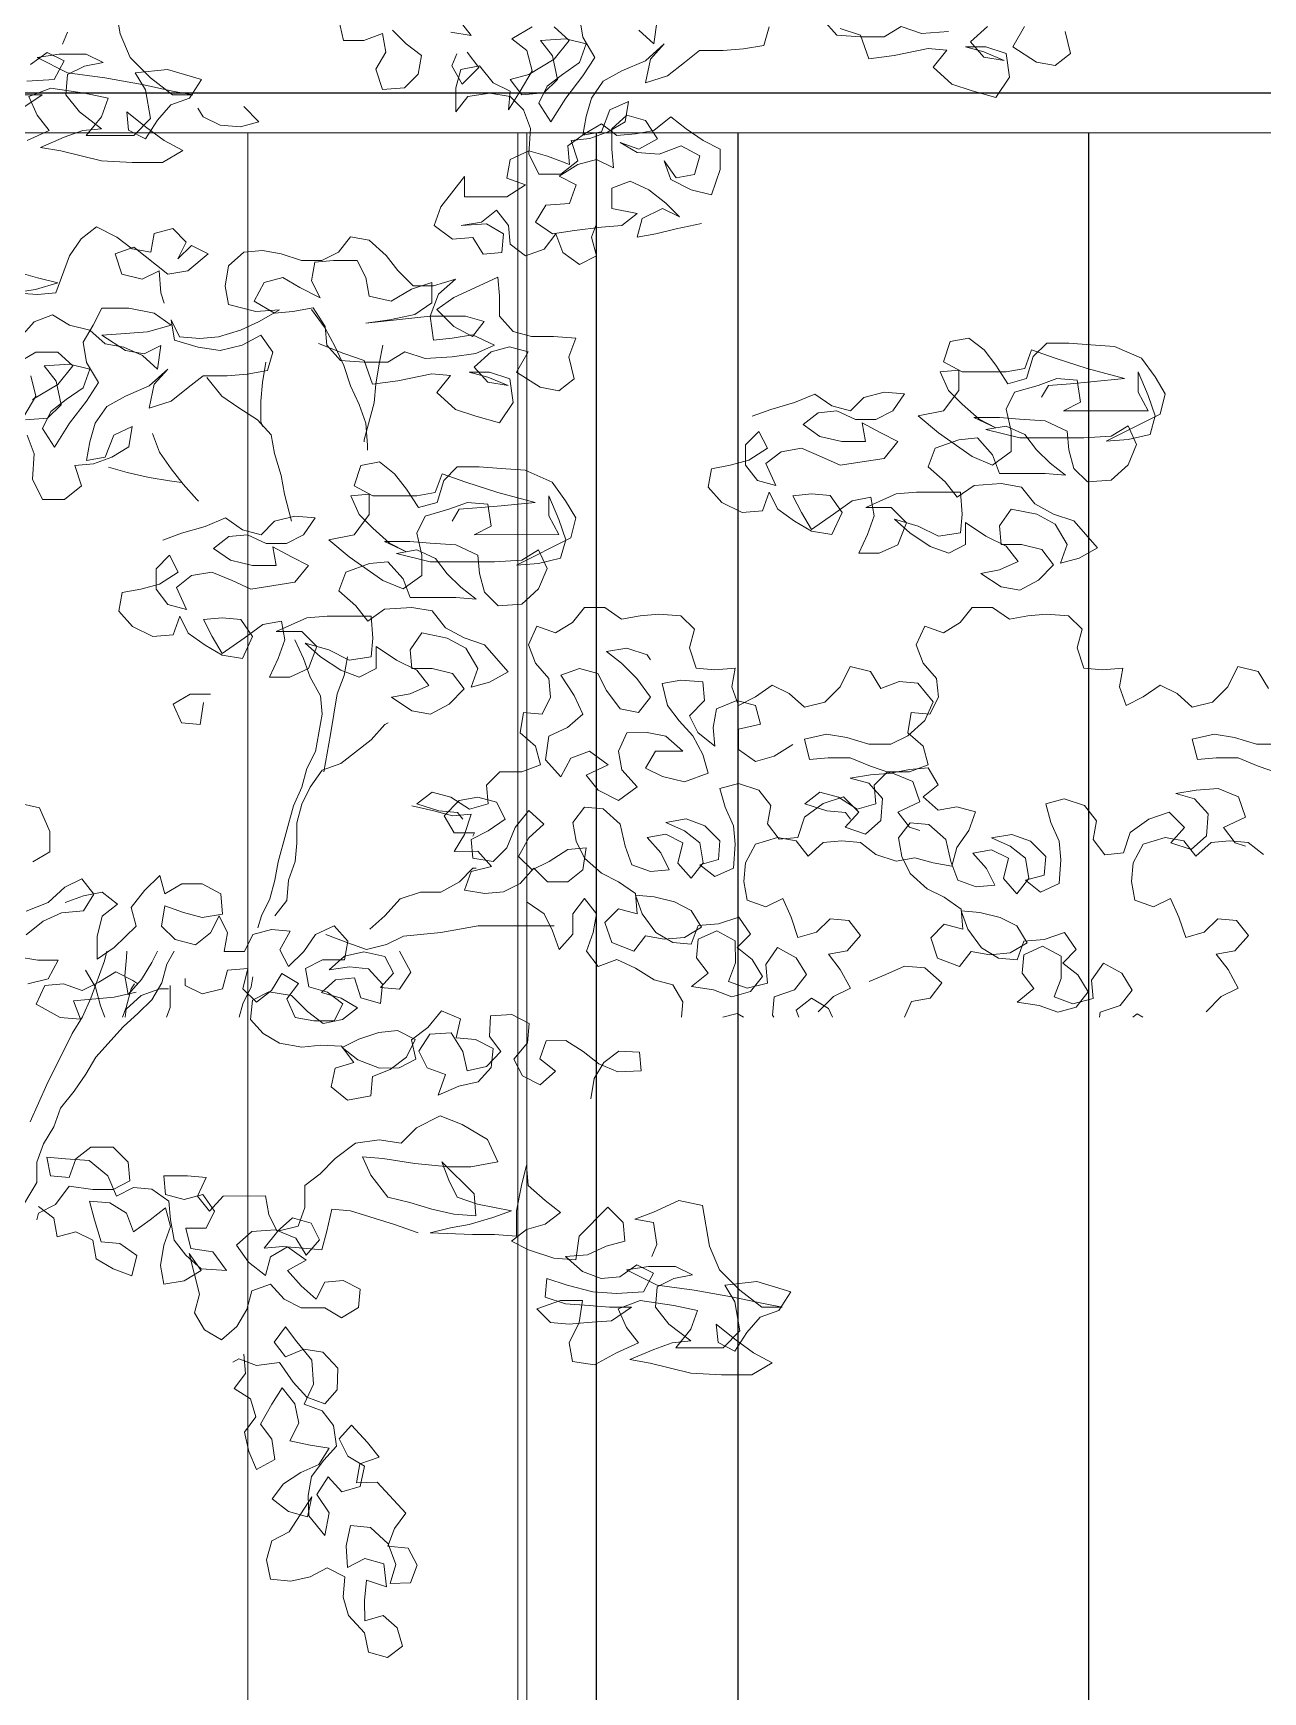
# Model space of a CAD drawing. Header units: metres. Extents: x -58 to 722, y -1100 to 345.
# Drawn here: x 26.076 to 26.699, y 110.861 to 111.702 of the extents above; entities that cross this region are included whole.
import ezdxf

# ---------------------------------------------------------------- set-up
doc = ezdxf.new("R2010")
doc.units = ezdxf.units.M
doc.header["$MEASUREMENT"] = 0
doc.layers.add('FSR_ARQ_002MURO', color=150, linetype='Continuous', lineweight=30)
doc.layers.add('FSR_ARQ_006ARBOLES', color=74, linetype='Continuous', lineweight=0)
doc.layers.add('FSR_ARQ_29PERFILES ACERO', color=143, linetype='Continuous')

# ---------------------------------------------------------------- blocks, each defined once
blk = doc.blocks.new('arboles fsr 01')
at = {"layer": 'FSR_ARQ_006ARBOLES'}
for points in [[(186.18421, -35.08293), (186.17849, -35.08865), (186.17205, -35.09365), (186.17347, -35.10152), (186.17918, -35.10724), (186.18848, -35.10797), (186.19135, -35.09939), (186.18707, -35.09223), (186.1885, -35.08437), (186.19637, -35.08723), (186.20495, -35.08724), (186.2071, -35.07795)], [(185.99512, -35.08216), (185.98653, -35.08501), (185.98295, -35.09502), (185.97222, -35.09358), (185.95792, -35.09071), (185.95005, -35.09142), (185.95577, -35.09857), (185.94789, -35.10572), (185.93931, -35.10857), (185.92929, -35.11142), (185.92358, -35.10283), (185.92502, -35.09282), (185.9336, -35.08997), (185.94219, -35.08998), (185.93432, -35.09212), (185.92573, -35.09568), (185.93432, -35.09426), (185.94004, -35.08783), (185.9329, -35.08139)], [(185.91716, -35.08137), (185.92216, -35.08996), (185.91214, -35.09639), (185.90427, -35.09781), (185.89784, -35.0928), (185.9, -35.0835)], [(186.00227, -35.07859), (185.99655, -35.08502), (185.98653, -35.08573), (185.97652, -35.08572), (185.96937, -35.08142), (185.96079, -35.08427), (185.94935, -35.08355)], [(186.02516, -35.08147), (186.0273, -35.08934), (186.03588, -35.09078), (186.04446, -35.0915), (186.05447, -35.09151), (186.0609, -35.09652), (186.06805, -35.10225), (186.07735, -35.10512), (186.07521, -35.09511), (186.06949, -35.08866), (186.07735, -35.09582), (186.08736, -35.10012), (186.09523, -35.10442), (186.10023, -35.11158), (186.10236, -35.11945), (186.10379, -35.12732), (186.09592, -35.12588), (186.09235, -35.11658), (186.08449, -35.11299), (186.08591, -35.12158), (186.09306, -35.12588), (186.10093, -35.12874), (186.10879, -35.12947), (186.10592, -35.13805), (186.11307, -35.14377), (186.12237, -35.14378), (186.12667, -35.1352), (186.12596, -35.12448), (186.12883, -35.11661), (186.13456, -35.11089), (186.14314, -35.10947), (186.15244, -35.11091), (186.15744, -35.11735), (186.15745, -35.10734), (186.15531, -35.09947), (186.14744, -35.09803), (186.14171, -35.10518), (186.13456, -35.10875), (186.13527, -35.11662), (186.13027, -35.10875), (186.12527, -35.10016), (186.12742, -35.09158), (186.13386, -35.08658), (186.12529, -35.08156)], [(186.11599, -35.08155), (186.10955, -35.08727), (186.11598, -35.09514), (186.1267, -35.10159), (186.13456, -35.10374), (186.12955, -35.11017), (186.12025, -35.10945), (186.11454, -35.10372), (186.11669, -35.09371), (186.1217, -35.08728), (186.11098, -35.08656), (186.10239, -35.08869), (186.10525, -35.09656), (186.11239, -35.10158), (186.11883, -35.10659), (186.1224, -35.11374), (186.11738, -35.12161), (186.11095, -35.11159), (186.10381, -35.10228), (186.09881, -35.09441), (186.10383, -35.08583), (186.10526, -35.07725)], [(186.07236, -35.07865), (186.07378, -35.08867), (186.08023, -35.08295)], [(186.15604, -35.07873), (186.15103, -35.08516), (186.15961, -35.08374)], [(186.33725, -35.09738), (186.33011, -35.09236), (186.32295, -35.09593), (186.32723, -35.1038), (186.33868, -35.10453)], [(186.34153, -35.11025), (186.33223, -35.11025), (186.34081, -35.11597)], [(186.33865, -35.12956), (186.32936, -35.12526), (186.33437, -35.11883), (186.33796, -35.11097), (186.32866, -35.10738), (186.31436, -35.10951), (186.30434, -35.11165), (186.30719, -35.11952), (186.31362, -35.12739), (186.2936, -35.12737), (186.28645, -35.12022), (186.28861, -35.10806), (186.29291, -35.10091), (186.27932, -35.09947), (186.26501, -35.10375), (186.27001, -35.11162), (186.27788, -35.11449), (186.28359, -35.12093), (186.28859, -35.1288), (186.29575, -35.12523), (186.29647, -35.11736), (186.28859, -35.12379), (186.28072, -35.12951), (186.27285, -35.13379), (186.28143, -35.13881), (186.2943, -35.13882), (186.30718, -35.13811), (186.32435, -35.13384), (186.33293, -35.13242), (186.32292, -35.12812), (186.31506, -35.12525), (186.30719, -35.12453), (186.31649, -35.11738), (186.32222, -35.11024), (186.32151, -35.10165), (186.31437, -35.09807), (186.3065, -35.09663), (186.31365, -35.09306), (186.3251, -35.09307), (186.33439, -35.09451), (186.32151, -35.10094), (186.30578, -35.10307), (186.29004, -35.10592), (186.27645, -35.10876), (186.26858, -35.11019), (186.27716, -35.11019), (186.28647, -35.10305), (186.29506, -35.09448), (186.29936, -35.08447), (186.30224, -35.06731)], [(186.32153, -35.08377), (186.32367, -35.08878)], [(186.15274, -35.0922), (186.14772, -35.09863), (186.15487, -35.10579), (186.15917, -35.09793), (186.15703, -35.09292)], [(186.0537, -35.16463), (186.06443, -35.16678), (186.07301, -35.16893), (186.08087, -35.17037), (186.07874, -35.1625), (186.07016, -35.1582), (186.063, -35.16177), (186.06873, -35.15606), (186.07589, -35.15034), (186.08376, -35.14677), (186.09162, -35.14964), (186.09161, -35.15822), (186.08088, -35.16036), (186.08732, -35.16537), (186.0959, -35.16609), (186.10734, -35.16754), (186.11664, -35.16897), (186.12379, -35.16397), (186.11951, -35.15682), (186.1095, -35.15609), (186.10664, -35.14822), (186.1138, -35.14465), (186.10593, -35.13964), (186.09807, -35.13749), (186.09091, -35.14106), (186.09164, -35.13319), (186.09164, -35.12461), (186.08521, -35.11888), (186.07734, -35.12102), (186.07233, -35.12888), (186.08019, -35.13318), (186.08806, -35.13033), (186.08091, -35.13461), (186.07161, -35.13532), (186.06232, -35.13173), (186.05444, -35.13602), (186.05658, -35.14389), (186.06445, -35.14533), (186.06946, -35.13818), (186.06659, -35.14604), (186.05801, -35.15033), (186.04942, -35.15246), (186.04586, -35.14173), (186.04586, -35.13315), (186.05302, -35.12958), (186.06018, -35.12458), (186.06662, -35.11958), (186.07376, -35.12531), (186.08163, -35.12675), (186.0895, -35.12747), (186.09594, -35.12247), (186.10309, -35.12677), (186.11023, -35.13178), (186.10951, -35.13964), (186.11881, -35.13608), (186.12668, -35.13394), (186.13454, -35.13752), (186.13597, -35.14539), (186.1281, -35.14824), (186.13596, -35.15326), (186.15384, -35.15327), (186.15385, -35.14469), (186.16385, -35.15757), (186.1667, -35.16544), (186.15883, -35.17116), (186.15025, -35.17044), (186.14595, -35.17758), (186.13808, -35.17686), (186.13738, -35.16899), (186.14453, -35.16471), (186.15526, -35.16543), (186.14668, -35.164), (186.14025, -35.15898), (186.13523, -35.16542), (186.13451, -35.17328), (186.12807, -35.17828), (186.12021, -35.17541), (186.11521, -35.16897), (186.11234, -35.17684), (186.10518, -35.18184), (186.09803, -35.17825), (186.10019, -35.17039), (186.09804, -35.16467)], [(186.24712, -35.11517), (186.24068, -35.1216), (186.24854, -35.12376), (186.25713, -35.12305), (186.26428, -35.11948), (186.26643, -35.11591)], [(186.21556, -35.21527), (186.20483, -35.21955), (186.19624, -35.22241), (186.19266, -35.23242), (186.18193, -35.23098), (186.16763, -35.2281), (186.15976, -35.22881), (186.16548, -35.23597), (186.1576, -35.24311), (186.14902, -35.24596), (186.139, -35.24882), (186.13329, -35.24023), (186.13473, -35.23022), (186.14331, -35.22736), (186.1519, -35.22737), (186.14403, -35.22951), (186.13544, -35.23308), (186.14403, -35.23166), (186.14975, -35.22522), (186.14261, -35.21878), (186.13474, -35.21663), (186.12687, -35.21877), (186.13187, -35.22735), (186.12185, -35.23378), (186.11398, -35.2352), (186.10755, -35.23019), (186.10971, -35.2209), (186.10685, -35.21303), (186.11615, -35.21232), (186.12545, -35.21233), (186.13332, -35.21019), (186.13905, -35.20376), (186.13905, -35.19518), (186.13978, -35.18731), (186.14764, -35.19089), (186.15836, -35.19591), (186.16551, -35.20092), (186.15835, -35.20807), (186.15048, -35.21235), (186.14548, -35.20591), (186.15335, -35.20377), (186.16837, -35.20379), (186.19554, -35.20667), (186.18553, -35.20523), (186.17481, -35.20308), (186.16766, -35.19806), (186.16767, -35.18948), (186.17625, -35.19235), (186.18482, -35.19736), (186.19412, -35.19523), (186.19556, -35.18736), (186.19914, -35.18021), (186.20916, -35.18022), (186.21702, -35.18094), (186.21845, -35.18881), (186.21486, -35.19596), (186.22345, -35.19168), (186.23061, -35.18739), (186.23847, -35.18955), (186.24275, -35.19742), (186.23417, -35.20242), (186.2263, -35.20169), (186.21772, -35.20026), (186.21271, -35.20812), (186.21198, -35.21598), (186.20626, -35.22242), (186.19624, -35.22312), (186.18623, -35.22311), (186.17908, -35.21881), (186.1705, -35.22167), (186.15906, -35.22094), (186.14904, -35.2195), (186.14118, -35.21592), (186.15048, -35.21164), (186.15906, -35.21307), (186.16693, -35.2138), (186.16837, -35.20379), (186.1648, -35.19449), (186.15765, -35.18804), (186.16695, -35.19091), (186.17553, -35.19092), (186.18197, -35.18449), (186.18699, -35.17806), (186.19414, -35.17163), (186.20201, -35.1702), (186.20701, -35.17664), (186.21416, -35.18023), (186.22275, -35.18023), (186.23133, -35.17738), (186.2392, -35.17596), (186.24706, -35.17668), (186.2535, -35.18241), (186.25492, -35.19099), (186.25348, -35.19886), (186.24204, -35.20171), (186.23202, -35.20098), (186.2406, -35.206), (186.24847, -35.20958), (186.25776, -35.21245), (186.26563, -35.21317), (186.27421, -35.21247), (186.27779, -35.20532), (186.27635, -35.2139), (186.26634, -35.21675), (186.25704, -35.21817), (186.24774, -35.21602), (186.23988, -35.21172), (186.23487, -35.21887), (186.23701, -35.22674), (186.24559, -35.22817), (186.25417, -35.2289), (186.26418, -35.22891), (186.27061, -35.23392), (186.27776, -35.23965), (186.28706, -35.24252), (186.28492, -35.2325), (186.2792, -35.22606), (186.28706, -35.23322), (186.29707, -35.23752), (186.30494, -35.24182), (186.30994, -35.24897), (186.31207, -35.25684), (186.3135, -35.26471), (186.30563, -35.26327), (186.30206, -35.25397), (186.2942, -35.25039), (186.29562, -35.25897), (186.30277, -35.26327), (186.31064, -35.26614), (186.3185, -35.26686), (186.31563, -35.27544), (186.32278, -35.28117), (186.33208, -35.28118), (186.33638, -35.2726), (186.33567, -35.26187), (186.33854, -35.25401)], [(186.33998, -35.24614), (186.33498, -35.23755), (186.33713, -35.22897)], [(186.34357, -35.22397), (186.335, -35.21896), (186.3257, -35.21895), (186.31926, -35.22466), (186.32569, -35.23254), (186.33641, -35.23898)], [(186.33926, -35.24757), (186.32996, -35.24685), (186.32425, -35.24112), (186.3264, -35.23111), (186.33141, -35.22468), (186.32069, -35.22395), (186.3121, -35.22609), (186.31496, -35.23396), (186.3221, -35.23897), (186.32854, -35.24398), (186.33211, -35.25114), (186.32709, -35.259), (186.32066, -35.24898), (186.31352, -35.23968), (186.30852, -35.23181), (186.31354, -35.22323), (186.31497, -35.21465), (186.31069, -35.20749), (186.30712, -35.20034), (186.29568, -35.20033), (186.28495, -35.20246), (186.27779, -35.20746), (186.2878, -35.21033), (186.2971, -35.21106), (186.30711, -35.21178), (186.29709, -35.21821), (186.28922, -35.21963), (186.28207, -35.21605), (186.28349, -35.22606), (186.28994, -35.22035), (186.29781, -35.21678), (186.30568, -35.21535), (186.31212, -35.20964), (186.3207, -35.2075), (186.32786, -35.20322), (186.33572, -35.20608), (186.34144, -35.21253)], [(186.34218, -35.18535), (186.33431, -35.18749), (186.32572, -35.18963), (186.33502, -35.1925), (186.34432, -35.19393), (186.3343, -35.19464), (186.32644, -35.19392), (186.32073, -35.17818), (186.31573, -35.17102), (186.3093, -35.16601), (186.30071, -35.17029), (186.29427, -35.17529), (186.2864, -35.17672), (186.28498, -35.16885), (186.27711, -35.1667), (186.27139, -35.17241), (186.27496, -35.17957), (186.26924, -35.17384), (186.26208, -35.17741), (186.27066, -35.18457), (186.27924, -35.18601), (186.29355, -35.17458), (186.30142, -35.17745), (186.29855, -35.18603), (186.28997, -35.18816), (186.28282, -35.18458), (186.28209, -35.19388), (186.28066, -35.19817)], [(186.21843, -35.20097), (186.21271, -35.20883), (186.20841, -35.2167), (186.20482, -35.22456), (186.20196, -35.23314), (186.19837, -35.241), (186.1955, -35.24887), (186.19478, -35.25817), (186.19478, -35.26031)], [(186.03225, -35.24595), (186.02439, -35.24309), (186.01438, -35.24022), (186.0058, -35.23663), (185.99864, -35.24163), (185.99077, -35.24377), (185.98506, -35.23804), (185.97648, -35.23589), (185.96789, -35.2366), (185.97289, -35.24375), (185.98004, -35.24734), (185.98862, -35.24735), (185.99649, -35.24378), (186.00436, -35.2445), (186.01079, -35.24951), (186.00364, -35.25451), (185.99434, -35.25665), (185.98432, -35.25664), (185.98576, -35.24877), (185.97789, -35.25306), (185.97074, -35.25663), (185.97645, -35.26378), (185.99504, -35.26666), (186.00291, -35.26309), (186.0115, -35.25952), (186.02008, -35.26096), (186.02651, -35.26597), (186.02221, -35.27527), (186.03008, -35.27313), (186.03509, -35.2667), (186.0351, -35.25812), (186.02939, -35.25239), (186.0258, -35.25954), (186.03367, -35.26455), (186.04153, -35.2667), (186.0494, -35.26814), (186.05082, -35.27601), (186.04509, -35.28244), (186.03651, -35.28672), (186.02792, -35.286), (186.02507, -35.27813), (186.02149, -35.28528), (186.01433, -35.29028), (186.00718, -35.29457), (185.99859, -35.29599), (185.99431, -35.28669), (185.99932, -35.27954), (186.00719, -35.27883), (186.01506, -35.27955), (186.01147, -35.2867), (186.00718, -35.29385), (185.99789, -35.2874), (185.99002, -35.28168), (185.98216, -35.28024), (185.98072, -35.2881), (185.98357, -35.29597), (185.98714, -35.30384), (185.97856, -35.30384), (185.9707, -35.30025), (185.96713, -35.29095), (185.97357, -35.28452), (185.9843, -35.28453), (185.97143, -35.2788), (185.96285, -35.27807), (185.94425, -35.27806), (185.94353, -35.28735), (185.94424, -35.29522), (185.95353, -35.29666), (185.96212, -35.29238), (185.97214, -35.28953), (185.96569, -35.29524), (185.95711, -35.30096), (185.94924, -35.30381), (185.94209, -35.30023), (185.9421, -35.29093), (185.93351, -35.29664), (185.92492, -35.30093), (185.91991, -35.30736), (185.92777, -35.31094), (185.93564, -35.31238), (185.92705, -35.31809), (185.91918, -35.31952), (185.91132, -35.31522), (185.90489, -35.30878), (185.9099, -35.30234), (185.91849, -35.30021), (185.92707, -35.30021), (185.92779, -35.29235), (185.92279, -35.28519), (185.91206, -35.28733), (185.90419, -35.29161), (185.89918, -35.30019), (185.90203, -35.30806), (185.89416, -35.3059), (185.8863, -35.30161), (185.89632, -35.29017), (185.90491, -35.28732), (185.91278, -35.28304), (185.91851, -35.27589), (185.92709, -35.27447), (185.93853, -35.27519), (185.94568, -35.2802), (185.95069, -35.27377), (185.95785, -35.26734), (185.955, -35.25947), (185.94499, -35.25589), (185.93712, -35.25517), (185.93068, -35.26231), (185.92781, -35.27018), (185.9085, -35.27016), (185.89992, -35.27087), (185.90636, -35.26586), (185.91209, -35.26015), (185.9171, -35.25372), (185.92497, -35.25015), (185.93355, -35.25159), (185.91924, -35.25515), (185.89207, -35.25512), (185.88062, -35.2544), (185.87347, -35.2501), (185.86989, -35.25796), (185.87346, -35.26655), (185.88061, -35.27299), (185.89062, -35.27372), (185.89634, -35.268), (185.8985, -35.26014), (185.89922, -35.25227), (185.90852, -35.24799), (185.91925, -35.24728), (185.92783, -35.24657), (185.93856, -35.24658), (185.92926, -35.25087), (185.93641, -35.2473), (185.94357, -35.24087), (185.9493, -35.23515), (185.95288, -35.22729), (185.94502, -35.22656), (185.94501, -35.23515), (185.95144, -35.24374), (185.96216, -35.24589), (185.95357, -35.25303), (185.93926, -35.26303), (185.93068, -35.2666), (185.92281, -35.26087), (185.92282, -35.25229), (185.92498, -35.243), (185.92141, -35.23584), (185.9114, -35.23297), (185.90353, -35.2301), (185.89495, -35.23081), (185.89351, -35.24011), (185.90066, -35.24369), (185.8649, -35.24366), (185.8692, -35.23579), (185.8692, -35.22721), (185.8649, -35.23722), (185.86204, -35.2458), (185.86417, -35.25367), (185.87347, -35.25582), (185.88277, -35.25655), (185.85989, -35.24508), (185.85775, -35.2365), (185.86205, -35.22935), (185.86778, -35.22149), (185.87923, -35.21649), (185.88924, -35.21579), (185.89854, -35.21508), (185.90784, -35.21509), (185.91355, -35.22081), (185.9164, -35.23011), (185.92427, -35.23227), (185.92928, -35.2244), (185.9343, -35.21797), (185.94074, -35.21297), (185.9486, -35.21441), (185.95146, -35.22299), (185.94359, -35.22728), (185.92499, -35.22726), (185.91712, -35.22582), (185.91427, -35.21795), (185.90425, -35.22152), (185.89066, -35.2258), (185.87492, -35.23008), (185.88923, -35.23152), (185.89781, -35.23224), (185.9071, -35.23297), (185.90996, -35.23798)], [(186.18838, -35.21596), (186.18981, -35.22383), (186.19123, -35.23241), (186.19194, -35.24028), (186.19621, -35.25602), (186.19621, -35.25674)], [(186.23772, -35.22316), (186.23915, -35.23174), (186.23986, -35.23961), (186.23985, -35.24819), (186.23913, -35.25034)], [(186.26275, -35.22962), (186.25631, -35.23748), (186.24915, -35.24248), (186.24128, -35.24748), (186.23555, -35.25391), (186.23411, -35.26178), (186.23124, -35.27107), (186.22981, -35.27894), (186.22694, -35.29038)], [(186.28562, -35.25324), (186.28275, -35.26111), (186.27773, -35.26825), (186.27272, -35.27469), (186.26699, -35.28112), (186.26628, -35.28183)], [(186.28128, -35.2983), (186.27342, -35.29543), (186.26341, -35.29256), (186.25483, -35.28897), (186.24767, -35.29397), (186.2398, -35.29611), (186.23409, -35.29038), (186.22551, -35.28823), (186.21692, -35.28894), (186.22192, -35.2961), (186.22907, -35.29968), (186.23765, -35.29969), (186.24553, -35.29612), (186.25339, -35.29684), (186.25982, -35.30185), (186.25267, -35.30685), (186.24337, -35.30899), (186.23336, -35.30898), (186.23479, -35.30111), (186.22692, -35.3054), (186.21977, -35.30897), (186.22548, -35.31612), (186.24407, -35.319), (186.25194, -35.31543), (186.26053, -35.31187), (186.26911, -35.3133), (186.27554, -35.31832), (186.27124, -35.32761), (186.27911, -35.32547), (186.28412, -35.31904), (186.28413, -35.31046), (186.27842, -35.30473), (186.27483, -35.31188), (186.2827, -35.31689), (186.29056, -35.31904), (186.29843, -35.32048), (186.29985, -35.32835), (186.29412, -35.33478), (186.28554, -35.33907), (186.27696, -35.33834), (186.2741, -35.33047), (186.27052, -35.33762), (186.26336, -35.34262), (186.25621, -35.34691), (186.24762, -35.34833), (186.24334, -35.33903), (186.24835, -35.33188), (186.25622, -35.33117), (186.26409, -35.33189), (186.26051, -35.33904), (186.25621, -35.34619), (186.24692, -35.33975), (186.23905, -35.33402), (186.23119, -35.33258), (186.22975, -35.34044), (186.2326, -35.34831), (186.23617, -35.35619), (186.22759, -35.35618), (186.21973, -35.35259), (186.21616, -35.34329), (186.2226, -35.33686), (186.23333, -35.33687), (186.22046, -35.33114), (186.21188, -35.33042), (186.19328, -35.3304), (186.19256, -35.3397), (186.19327, -35.34756), (186.20256, -35.349), (186.21115, -35.34472), (186.22117, -35.34187), (186.21472, -35.34758), (186.20614, -35.3533), (186.19827, -35.35615), (186.19112, -35.35257), (186.19113, -35.34327), (186.18254, -35.34898), (186.17395, -35.35327), (186.16894, -35.3597), (186.1768, -35.36328), (186.18467, -35.36472), (186.17608, -35.37043), (186.16821, -35.37186), (186.16035, -35.36756), (186.15392, -35.36112), (186.15893, -35.35468), (186.16752, -35.35255), (186.1761, -35.35255), (186.17682, -35.34469), (186.17182, -35.33753), (186.16109, -35.33967), (186.15322, -35.34395), (186.14821, -35.35253), (186.15106, -35.3604), (186.1432, -35.35825), (186.13533, -35.35395), (186.14536, -35.34251), (186.15394, -35.33966), (186.16181, -35.33538), (186.16754, -35.32823), (186.17612, -35.32681), (186.18757, -35.32753), (186.19471, -35.33255), (186.19973, -35.32611), (186.20688, -35.31968), (186.20403, -35.31181), (186.19402, -35.30823), (186.18615, -35.30751), (186.17971, -35.31465), (186.17684, -35.32252), (186.15753, -35.3225), (186.14895, -35.32321), (186.15539, -35.31821), (186.16112, -35.31249), (186.16613, -35.30606), (186.174, -35.30249), (186.18258, -35.30393), (186.16827, -35.30749), (186.1411, -35.30746), (186.12965, -35.30674), (186.12251, -35.30244), (186.11892, -35.31031), (186.12249, -35.31889), (186.12964, -35.32533), (186.13965, -35.32606), (186.14538, -35.32034), (186.14753, -35.31248), (186.14825, -35.30461), (186.15755, -35.30033), (186.16828, -35.29962), (186.17686, -35.29891), (186.18759, -35.29892), (186.17829, -35.30321), (186.18545, -35.29964), (186.1926, -35.29321), (186.19833, -35.28749), (186.20191, -35.27963), (186.19405, -35.27891), (186.19404, -35.28749), (186.20047, -35.29608), (186.21119, -35.29823), (186.2026, -35.30538), (186.18829, -35.31537), (186.17971, -35.31894), (186.17184, -35.31321), (186.17185, -35.30463), (186.17401, -35.29534), (186.17044, -35.28818), (186.16043, -35.28531), (186.15256, -35.28244), (186.14398, -35.28315), (186.14254, -35.29245), (186.14969, -35.29603), (186.11393, -35.296), (186.11823, -35.28813), (186.11824, -35.27955), (186.11393, -35.28956), (186.11107, -35.29814), (186.1132, -35.30601), (186.1225, -35.30816), (186.1318, -35.30889), (186.10892, -35.29742), (186.10678, -35.28884), (186.11108, -35.28169), (186.11681, -35.27383), (186.12826, -35.26883), (186.13827, -35.26813), (186.14757, -35.26742), (186.15687, -35.26743), (186.16258, -35.27315), (186.16544, -35.28245), (186.1733, -35.28461), (186.17831, -35.27675), (186.18333, -35.27031), (186.18977, -35.26531), (186.19763, -35.26675), (186.20049, -35.27534), (186.19262, -35.27962), (186.17402, -35.2796), (186.16615, -35.27816), (186.1633, -35.27029), (186.15329, -35.27386), (186.13969, -35.27814), (186.12395, -35.28242), (186.13826, -35.28386), (186.14684, -35.28458), (186.15614, -35.28531), (186.15899, -35.29032)], [(186.3042, -35.26756), (186.29633, -35.2697), (186.28703, -35.27184), (186.27845, -35.27326), (186.27344, -35.27397)], [(185.84048, -35.49758), (185.83405, -35.49114), (185.8269, -35.48756), (185.8312, -35.47969), (185.83621, -35.47326), (185.82835, -35.47182), (185.82263, -35.46538), (185.82765, -35.45895), (185.83551, -35.45824), (185.84123, -35.46397), (185.84909, -35.46612), (185.85196, -35.45754), (185.85555, -35.44968), (185.86269, -35.45326), (185.87056, -35.45041), (185.872, -35.44254), (185.87129, -35.43467), (185.86701, -35.4268), (185.85772, -35.42393), (185.84985, -35.42536), (185.84483, -35.43179), (185.8384, -35.42606), (185.83054, -35.42534), (185.82267, -35.42605), (185.81623, -35.43105)], [(185.80982, -35.39671), (185.81841, -35.39386), (185.82699, -35.39029), (185.83629, -35.3903), (185.84416, -35.39102), (185.84631, -35.38244), (185.83701, -35.38029), (185.82843, -35.38171), (185.81913, -35.38456), (185.80983, -35.38455)], [(185.81415, -35.36096), (185.81844, -35.35381), (185.82703, -35.35167), (185.83131, -35.36026), (185.83774, -35.3667), (185.84632, -35.36885), (185.85276, -35.36314), (185.85992, -35.35957), (185.86707, -35.36458), (185.87422, -35.36816), (185.87708, -35.3603), (185.87566, -35.35243), (185.88424, -35.35315), (185.89211, -35.35244), (185.89498, -35.34386), (185.89284, -35.336), (185.89857, -35.33028), (185.90787, -35.32957), (185.91573, -35.33029), (185.9236, -35.33173), (185.93075, -35.32673), (185.93934, -35.32674), (185.94434, -35.33318), (185.95149, -35.33748), (185.95936, -35.33463), (185.96292, -35.3425), (185.96006, -35.35036), (185.95433, -35.35679), (185.95361, -35.36466), (185.95718, -35.37181), (185.96504, -35.37111), (185.96647, -35.37969), (185.96002, -35.38541), (185.95787, -35.39327), (185.96574, -35.39614), (185.97503, -35.39615), (185.98075, -35.40187), (185.98003, -35.40974), (185.98789, -35.41189), (185.99576, -35.40689), (186.00363, -35.40476), (186.01007, -35.40977), (186.00077, -35.41262), (185.9929, -35.41333), (185.99075, -35.41619)], [(186.00432, -35.49758), (185.99789, -35.49114), (185.99074, -35.48756), (185.99504, -35.47969), (186.00005, -35.47326), (185.99218, -35.47182), (185.98647, -35.46538), (185.99148, -35.45895), (185.99935, -35.45824), (186.00507, -35.46397), (186.01293, -35.46612), (186.0158, -35.45754), (186.01938, -35.44968), (186.02653, -35.45326), (186.0344, -35.45041), (186.03584, -35.44254), (186.03513, -35.43467), (186.03085, -35.4268), (186.02155, -35.42393), (186.01368, -35.42536), (186.00867, -35.43179), (186.00224, -35.42606), (185.99437, -35.42534), (185.9865, -35.42605), (185.98006, -35.43105), (185.97148, -35.4339), (185.96361, -35.43246), (185.95574, -35.4346), (185.94788, -35.43602), (185.94574, -35.42815), (185.94074, -35.421), (185.93788, -35.41313), (185.94575, -35.41099), (185.95362, -35.41243), (185.96006, -35.40671), (185.95363, -35.4017), (185.95793, -35.39455), (185.96579, -35.39527), (185.97366, -35.39671), (185.98224, -35.39386), (185.99083, -35.39029), (186.00013, -35.3903), (186.00799, -35.39102), (186.01015, -35.38244), (186.00085, -35.38029), (185.99227, -35.38171), (185.98297, -35.38456), (185.97367, -35.38455), (185.96652, -35.38097), (185.95937, -35.37453), (185.95581, -35.36666), (185.96225, -35.3588), (185.97012, -35.35809), (185.97798, -35.36096), (185.98228, -35.35381), (185.99086, -35.35167), (185.99515, -35.36026), (186.00158, -35.3667), (186.01016, -35.36885), (186.0166, -35.36314), (186.02376, -35.35957), (186.0309, -35.36458), (186.03805, -35.36816), (186.04092, -35.3603), (186.0395, -35.35243), (186.04808, -35.35315), (186.05595, -35.35244), (186.05881, -35.34386), (186.05668, -35.336), (186.0624, -35.33028), (186.0717, -35.32957), (186.07957, -35.33029), (186.08743, -35.33173), (186.09459, -35.32673), (186.10317, -35.32674), (186.10817, -35.33318), (186.11532, -35.33748), (186.12319, -35.33463), (186.12676, -35.3425), (186.12389, -35.35036), (186.11816, -35.35679), (186.11744, -35.36466), (186.12101, -35.37181), (186.12888, -35.37111), (186.1303, -35.37969), (186.12386, -35.38541), (186.12171, -35.39327), (186.12957, -35.39614), (186.13887, -35.39615), (186.14459, -35.40187), (186.14386, -35.40974), (186.15173, -35.41189), (186.1596, -35.40689), (186.16747, -35.40476), (186.1739, -35.40977), (186.1646, -35.41262), (186.15673, -35.41333), (186.15459, -35.41619)], [(186.01515, -35.38459), (186.02301, -35.3896), (186.03088, -35.39176), (186.03803, -35.38676), (186.03804, -35.37817), (186.02875, -35.37602), (186.0309, -35.36816), (186.03877, -35.36602), (186.04735, -35.3696), (186.04877, -35.37747), (186.04805, -35.38534), (186.05521, -35.37962), (186.05879, -35.37247), (186.05236, -35.36603), (186.05308, -35.35816), (186.06238, -35.35746), (186.07024, -35.35889), (186.06809, -35.36819), (186.06308, -35.37462), (186.05735, -35.38105), (186.05305, -35.38892), (186.0509, -35.39678), (186.06091, -35.40037), (186.07021, -35.39823), (186.07736, -35.39466), (186.07308, -35.3875), (186.06164, -35.38749), (186.06879, -35.38106), (186.07666, -35.37964), (186.08524, -35.37965), (186.08881, -35.38752), (186.08738, -35.39538), (186.08093, -35.40253), (186.08879, -35.40826), (186.09738, -35.40398), (186.10239, -35.39754), (186.0931, -35.39324), (186.10097, -35.38753), (186.10884, -35.3904), (186.11312, -35.39827), (186.11956, -35.39112), (186.11814, -35.38111), (186.11028, -35.37753), (186.10385, -35.3718), (186.10743, -35.36393), (186.11316, -35.35536), (186.10529, -35.35249), (186.09743, -35.35463), (186.09384, -35.36178), (186.08811, -35.36964), (186.08025, -35.37106), (186.07525, -35.36462), (186.08097, -35.35676), (186.08742, -35.35033), (186.09386, -35.34533), (186.08528, -35.34389), (186.07669, -35.34674), (186.07526, -35.34889)], [(186.20328, -35.34757), (186.2047, -35.35544), (186.20756, -35.36331), (186.2104, -35.38048), (186.21325, -35.39622)], [(186.26406, -35.36694), (186.26548, -35.37624), (186.27335, -35.37553), (186.27693, -35.36767), (186.26978, -35.36337), (186.2612, -35.36336)], [(186.02315, -35.49982), (186.02363, -35.49903), (186.02292, -35.49116), (186.01434, -35.48829), (186.00934, -35.48185), (186.01364, -35.4747), (186.02151, -35.47042), (186.02651, -35.47758), (186.02579, -35.48544), (186.03437, -35.4876), (186.04224, -35.48474), (186.03938, -35.47687), (186.03939, -35.46758), (186.04726, -35.46329), (186.05513, -35.46687), (186.05583, -35.47474), (186.05082, -35.48117), (186.05797, -35.4869), (186.04867, -35.48832), (186.0408, -35.49118), (186.03293, -35.48903), (186.02793, -35.48258), (186.03223, -35.47544), (186.03867, -35.47044), (186.03296, -35.46471), (186.03797, -35.45756), (186.04655, -35.46043), (186.05513, -35.46115), (186.05799, -35.46902), (186.06585, -35.46832), (186.07301, -35.46403), (186.07874, -35.45617), (186.08161, -35.4483), (186.07374, -35.44901), (186.06515, -35.45115), (186.058, -35.45472), (186.0537, -35.46187), (186.06085, -35.46616), (186.06943, -35.46689), (186.0773, -35.46546), (186.0823, -35.47191), (186.0916, -35.46834), (186.09447, -35.45976), (186.08875, -35.45403), (186.08088, -35.45617), (186.08161, -35.44759), (186.08876, -35.44259), (186.09592, -35.43902), (186.10308, -35.43259), (186.10666, -35.42544), (186.1081, -35.41757), (186.1031, -35.41113), (186.09523, -35.41184), (186.08807, -35.41827), (186.08592, -35.42757), (186.08305, -35.43543), (186.07518, -35.43829), (186.06731, -35.43756), (186.07089, -35.43041), (186.07662, -35.42398), (186.06876, -35.42255), (186.0616, -35.42611), (186.06374, -35.4347), (186.05801, -35.44113), (186.05301, -35.43469), (186.05445, -35.42611), (186.06089, -35.42111), (186.06876, -35.41754), (186.06018, -35.4161), (186.05231, -35.41895), (186.04587, -35.42539), (186.04657, -35.43325), (186.05444, -35.43541), (186.048, -35.44041), (186.04013, -35.43682), (186.03943, -35.42681), (186.04015, -35.41894), (186.04373, -35.41108), (186.04589, -35.40321), (186.03802, -35.40106), (186.02944, -35.40391), (186.02442, -35.41035), (186.02585, -35.41821), (186.02084, -35.42465), (186.01297, -35.42392), (186.01012, -35.41534), (186.00225, -35.40961), (185.99367, -35.40674), (185.98723, -35.41317), (185.99295, -35.41961), (185.98436, -35.42247), (185.97793, -35.41674), (185.97722, -35.40744), (185.98295, -35.40101), (185.99082, -35.39887), (185.98224, -35.39743), (185.97294, -35.39671), (185.96436, -35.40028), (185.96149, -35.40886), (185.97078, -35.41316), (185.96577, -35.41959), (185.96148, -35.42102)], [(185.88549, -35.49982), (185.8853, -35.4977), (185.87672, -35.49484), (185.87172, -35.48839), (185.87602, -35.48125), (185.88389, -35.47696), (185.88889, -35.48412), (185.88816, -35.49199), (185.89674, -35.49414), (185.90461, -35.49129), (185.90176, -35.48342), (185.90177, -35.47412), (185.90964, -35.46983), (185.9175, -35.47342), (185.91821, -35.48129), (185.9132, -35.48772), (185.92035, -35.49345), (185.91105, -35.49487), (185.90318, -35.49772), (185.89531, -35.49557), (185.89031, -35.48913), (185.89461, -35.48198), (185.90105, -35.47698), (185.89534, -35.47125), (185.90035, -35.4641), (185.90893, -35.46697), (185.91751, -35.4677), (185.92036, -35.47557), (185.92823, -35.47486), (185.93539, -35.47057), (185.94112, -35.46271), (185.94398, -35.45485), (185.93612, -35.45555), (185.92753, -35.45769), (185.92038, -35.46126), (185.91608, -35.46841), (185.92323, -35.47271), (185.93181, -35.47343), (185.93968, -35.47201), (185.94468, -35.47845), (185.95398, -35.47488), (185.95685, -35.4663), (185.95113, -35.46057), (185.94326, -35.46271), (185.94398, -35.45413), (185.95114, -35.44913), (185.9583, -35.44556), (185.96545, -35.43913), (185.96904, -35.43198), (185.97047, -35.42412), (185.96547, -35.41768), (185.95761, -35.41838), (185.95045, -35.42481), (185.94829, -35.43411), (185.94543, -35.44197), (185.93756, -35.44483), (185.92969, -35.44411), (185.93327, -35.43696), (185.939, -35.43053), (185.93113, -35.42909), (185.92398, -35.43266), (185.92612, -35.44124), (185.92039, -35.44767), (185.91539, -35.44123), (185.91683, -35.43265), (185.92327, -35.42765), (185.93114, -35.42408), (185.92256, -35.42264), (185.91469, -35.4255), (185.90824, -35.43193), (185.90895, -35.4398), (185.91682, -35.44195), (185.91038, -35.44695), (185.90251, -35.44337), (185.90181, -35.43335), (185.90253, -35.42549), (185.90611, -35.41762), (185.90826, -35.40976), (185.9004, -35.4076), (185.89181, -35.41046), (185.8868, -35.41689), (185.88823, -35.42476), (185.88321, -35.43119), (185.87535, -35.43047), (185.87249, -35.42188), (185.86463, -35.41615), (185.85605, -35.41328), (185.84961, -35.41972), (185.85533, -35.42616), (185.84674, -35.42901), (185.84031, -35.42328), (185.8396, -35.41398), (185.84533, -35.40755), (185.8532, -35.40541), (185.84462, -35.40398), (185.83532, -35.40325), (185.82674, -35.40682), (185.82387, -35.4154), (185.83316, -35.4197), (185.82815, -35.42613), (185.82386, -35.42756)], [(186.17605, -35.41049), (186.16675, -35.41262), (186.15888, -35.41476), (186.15101, -35.41404), (186.15386, -35.42262), (186.15815, -35.42978), (186.14814, -35.42977), (186.14241, -35.4362), (186.15099, -35.43835), (186.15384, -35.44622), (186.14526, -35.44765), (186.13739, -35.44692), (186.13024, -35.44334), (186.12453, -35.4369), (186.1188, -35.44262), (186.11022, -35.44261), (186.10379, -35.4376), (186.10236, -35.4283), (186.11023, -35.42902), (186.11809, -35.43403), (186.12524, -35.43762), (186.13097, -35.4319), (186.12669, -35.42403), (186.12025, -35.4183), (186.1267, -35.41259), (186.13241, -35.41974), (186.13598, -35.42833), (186.1417, -35.43406), (186.15028, -35.43263), (186.151, -35.42477), (186.14385, -35.42118), (186.13671, -35.41617), (186.14029, -35.40902), (186.14816, -35.40688), (186.15602, -35.40832), (186.16245, -35.41476), (186.15816, -35.42191), (186.14957, -35.4219), (186.15029, -35.42334)], [(186.33623, -35.43423), (186.32908, -35.42994), (186.32909, -35.42135), (186.33339, -35.41134), (186.3434, -35.40921)], [(186.33907, -35.45498), (186.32978, -35.45139), (186.32263, -35.44495), (186.31548, -35.44137), (186.31047, -35.4478), (186.31475, -35.45495), (186.32405, -35.45568), (186.33191, -35.45926), (186.33906, -35.46499)], [(186.34263, -35.47429), (186.33405, -35.47571), (186.32546, -35.4757), (186.32975, -35.48358), (186.33833, -35.48573)], [(186.32262, -35.45139), (186.31476, -35.44852), (186.30689, -35.44708), (186.30045, -35.45208), (186.30688, -35.45709), (186.30902, -35.46568), (186.30901, -35.47533), (186.30187, -35.47032), (186.29258, -35.46137), (186.29473, -35.45351), (186.28901, -35.44635), (186.28258, -35.43991), (186.28043, -35.44777), (186.27328, -35.44347), (186.2647, -35.44347), (186.25683, -35.44775), (186.25611, -35.45633), (186.26469, -35.45777), (186.27256, -35.45563), (186.28043, -35.45278), (186.28185, -35.46136), (186.27612, -35.46708), (186.26754, -35.46921), (186.26111, -35.4642), (186.25754, -35.45705), (186.25395, -35.4642), (186.25538, -35.47206), (186.24679, -35.47206), (186.24323, -35.4649), (186.23536, -35.46275), (186.22749, -35.46346), (186.23178, -35.47133), (186.22819, -35.47848), (186.22176, -35.47203), (186.21676, -35.46488), (186.2089, -35.46129), (186.20317, -35.46773), (186.20459, -35.47559), (186.21389, -35.4756), (186.22104, -35.47919), (186.2196, -35.48705), (186.21173, -35.48919), (186.20529, -35.49419), (186.20886, -35.50135), (186.21744, -35.50135), (186.22531, -35.49993), (186.2289, -35.49207), (186.2239, -35.48562), (186.23105, -35.48134), (186.23534, -35.4885), (186.24177, -35.49351), (186.2475, -35.48779), (186.24536, -35.47921), (186.25394, -35.47993), (186.25608, -35.4878), (186.26466, -35.48995), (186.27181, -35.48638), (186.27182, -35.48352)], [(186.12738, -35.45121), (186.12022, -35.45621), (186.11664, -35.46336), (186.11377, -35.47122), (186.10805, -35.46478), (186.10806, -35.4562), (186.10306, -35.44975), (186.09805, -35.45619), (186.09947, -35.46405), (186.10232, -35.47192), (186.09731, -35.47836), (186.08945, -35.47549), (186.08158, -35.47906), (186.07371, -35.48406), (186.06584, -35.4862), (186.06154, -35.49334), (186.06212, -35.49982)], [(186.10043, -35.53428), (186.09903, -35.52578), (186.0949, -35.51894), (186.08863, -35.51413), (186.07991, -35.51454), (186.07911, -35.5225), (186.08904, -35.52285), (186.09709, -35.51948), (186.10371, -35.51435), (186.11094, -35.50961), (186.11928, -35.50981), (186.12204, -35.51748), (186.11542, -35.5226), (186.12191, -35.52839), (186.12936, -35.52464), (186.13296, -35.51761), (186.12723, -35.5106), (186.12644, -35.50249), (186.13389, -35.49873), (186.14283, -35.49931), (186.14324, -35.50803), (186.13843, -35.5143), (186.14454, -35.52069), (186.15272, -35.52248), (186.15451, -35.5143), (186.15947, -35.50644), (186.16841, -35.50701), (186.17316, -35.51424), (186.16956, -35.52127), (186.16189, -35.52404), (186.16488, -35.5327), (186.15625, -35.52894), (186.14807, -35.52716), (186.14257, -35.52114), (186.14178, -35.51302), (186.14922, -35.50927), (186.15734, -35.50848), (186.15556, -35.50058), (186.16361, -35.49721), (186.16934, -35.50421), (186.17621, -35.5094), (186.17443, -35.51758), (186.18146, -35.52118), (186.1898, -35.52137), (186.19884, -35.51778), (186.20546, -35.51265), (186.19843, -35.50906), (186.19002, -35.50629), (186.18207, -35.50549), (186.17462, -35.50924), (186.17837, -35.51669), (186.18525, -35.52188), (186.19266, -35.52487), (186.19346, -35.53299), (186.20323, -35.53493), (186.21023, -35.5292), (186.20845, -35.52131), (186.20065, -35.51892), (186.20584, -35.51205), (186.21456, -35.51164), (186.22252, -35.51243), (186.232, -35.51081), (186.23885, -35.50668), (186.24426, -35.50079), (186.24346, -35.49267), (186.23643, -35.48908), (186.22695, -35.4907), (186.22017, -35.49741), (186.21354, -35.50253), (186.20537, -35.50075), (186.1991, -35.49594), (186.20594, -35.49181), (186.21422, -35.48942), (186.20833, -35.48401), (186.20037, -35.48321), (186.1976, -35.49162), (186.18933, -35.494), (186.18853, -35.48588), (186.19433, -35.47939), (186.20244, -35.4786), (186.211, -35.47978), (186.20451, -35.47398), (186.19633, -35.4722), (186.18745, -35.4742), (186.18385, -35.48124), (186.18936, -35.48725), (186.18124, -35.48805), (186.1765, -35.48082), (186.18125, -35.47198), (186.1813, -35.47191)], [(185.96797, -35.49982), (185.96499, -35.49325), (185.95712, -35.49182), (185.95212, -35.48538), (185.95928, -35.47895), (185.96786, -35.47824), (185.97573, -35.48182), (185.98288, -35.48469)], [(186.29255, -35.48926), (186.30185, -35.49142), (186.31901, -35.49286), (186.31614, -35.50073), (186.32473, -35.50002), (186.33474, -35.49431), (186.33117, -35.48644), (186.32331, -35.48572), (186.31544, -35.48857), (186.30829, -35.48499), (186.30114, -35.48069), (186.29399, -35.48426), (186.29184, -35.48569)], [(186.31402, -35.47999), (186.30972, -35.48713), (186.30757, -35.495), (186.30581, -35.49982)], [(186.27825, -35.48639), (186.27824, -35.49569), (186.27974, -35.49982)], [(186.29714, -35.49982), (186.29684, -35.49642), (186.2904, -35.49069), (186.28254, -35.48782), (186.27896, -35.48782)], [(185.8672, -35.49982), (185.86956, -35.49841), (185.87138, -35.49982)], [(185.99835, -35.49982), (186.00003, -35.49615), (186.00719, -35.49186), (186.01362, -35.49688), (186.01254, -35.49982)], [(186.0446, -35.49982), (186.03865, -35.49833), (186.0359, -35.49982)], [(186.17335, -35.59092), (186.18336, -35.58735), (186.20196, -35.58165), (186.20983, -35.58094), (186.21197, -35.59024), (186.21411, -35.59811), (186.22197, -35.5974), (186.23056, -35.59669), (186.23842, -35.59741), (186.23271, -35.59026), (186.22413, -35.5881), (186.22128, -35.58023), (186.22128, -35.57093), (186.21485, -35.56592), (186.20842, -35.55948), (186.19984, -35.55304), (186.18983, -35.5516), (186.18053, -35.55302), (186.1741, -35.54657), (186.16409, -35.54156), (186.15479, -35.54513), (186.14406, -35.55155), (186.13976, -35.56085), (186.1512, -35.563), (186.1605, -35.56301), (186.1748, -35.56159), (186.1884, -35.55946), (186.19698, -35.55875), (186.1934, -35.56662), (186.18623, -35.57591), (186.17694, -35.57805), (186.16763, -35.5809), (186.15834, -35.58304), (186.14904, -35.58374), (186.14976, -35.57445), (186.16336, -35.56087), (186.16049, -35.56873), (186.15691, -35.57588), (186.14833, -35.57874), (186.13402, -35.58158), (186.14188, -35.58445), (186.15189, -35.58732), (186.15976, -35.58876), (186.16834, -35.59091), (186.15046, -35.59161), (186.14116, -35.5916), (186.13186, -35.59231), (186.13187, -35.58158), (186.12974, -35.57085), (186.1276, -35.56227), (186.12688, -35.57085), (186.11972, -35.57728), (186.11328, -35.58228), (186.11971, -35.58729), (186.12758, -35.58944), (186.13401, -35.59446), (186.12685, -35.59803), (186.11612, -35.60159), (186.10682, -35.6023), (186.1054, -35.59228), (186.09326, -35.58012), (186.08681, -35.58655), (186.08609, -35.59441), (186.09396, -35.59657), (186.10182, -35.60015), (186.11112, -35.60087), (186.10396, -35.6073), (186.09609, -35.61016), (186.08822, -35.60943), (186.08107, -35.60442), (186.07392, -35.60799), (186.0782, -35.61586), (186.08965, -35.61659), (186.09966, -35.61588), (186.11039, -35.61303), (186.11897, -35.61018), (186.11968, -35.61804), (186.1111, -35.6209), (186.10108, -35.6216), (186.0925, -35.62231), (186.0832, -35.6223), (186.09178, -35.62803), (186.10179, -35.62876), (186.10966, -35.62948), (186.11753, -35.62877), (186.12325, -35.62305), (186.11324, -35.61947), (186.10395, -35.61946), (186.10537, -35.62876), (186.10965, -35.63735), (186.10821, -35.64521), (186.09892, -35.64663), (186.08962, -35.64162), (186.08033, -35.63732), (186.08534, -35.63089), (186.08892, -35.62302), (186.07963, -35.61944), (186.06532, -35.62157), (186.05531, -35.62371), (186.05816, -35.63158), (186.06459, -35.63945), (186.04457, -35.63943), (186.03742, -35.63227), (186.03958, -35.62012), (186.04388, -35.61297), (186.03029, -35.61153), (186.01598, -35.6158), (186.02098, -35.62368), (186.02884, -35.62654), (186.03456, -35.63299), (186.03956, -35.64086), (186.04671, -35.63729), (186.04744, -35.62942), (186.03956, -35.63585), (186.03169, -35.64157), (186.02382, -35.64585), (186.0324, -35.65086), (186.04527, -35.65088), (186.05815, -35.65017), (186.07531, -35.6459), (186.0839, -35.64447), (186.07389, -35.64017), (186.06603, -35.63731), (186.05816, -35.63658), (186.06746, -35.62944), (186.07319, -35.62229), (186.07248, -35.61371), (186.06533, -35.61013), (186.05747, -35.60869), (186.06462, -35.60512), (186.07607, -35.60513), (186.08536, -35.60657), (186.07248, -35.613), (186.05675, -35.61513), (186.04101, -35.61797), (186.02742, -35.62082), (186.01955, -35.62224), (186.02813, -35.62225), (186.03744, -35.61511), (186.04603, -35.60653), (186.05033, -35.59653), (186.0532, -35.57936), (186.06322, -35.57723), (186.07394, -35.58224), (186.08181, -35.58511), (186.07394, -35.58653), (186.0725, -35.59583), (186.07464, -35.60084)], [(186.33379, -35.57972), (186.32735, -35.58473), (186.32591, -35.59259), (186.31805, -35.59044), (186.31089, -35.59401), (186.30945, -35.60187), (186.3023, -35.60616), (186.29443, -35.60901), (186.29229, -35.60043), (186.29945, -35.59543), (186.30731, -35.59472), (186.31018, -35.58542), (186.31234, -35.57756), (186.30375, -35.57827), (186.2966, -35.58255), (186.29373, -35.59042), (186.28658, -35.5854), (186.28015, -35.58039), (186.278, -35.58826), (186.28085, -35.59613), (186.28227, -35.60471), (186.28084, -35.61258), (186.27225, -35.61114), (186.26511, -35.60684), (186.27012, -35.59969), (186.26581, -35.61685), (186.26795, -35.62472), (186.26365, -35.63187), (186.2565, -35.63615), (186.25007, -35.63043), (186.24578, -35.62327), (186.24364, -35.6154), (186.23578, -35.61253), (186.23005, -35.61897), (186.2229, -35.62254), (186.21288, -35.62253), (186.20573, -35.62681), (186.19858, -35.62251), (186.19787, -35.61465), (186.20503, -35.61108), (186.21289, -35.6118), (186.21646, -35.61895), (186.2229, -35.61324), (186.22863, -35.60681), (186.22077, -35.60251), (186.22864, -35.59679), (186.23579, -35.60109), (186.23793, -35.60896), (186.24508, -35.60325), (186.2501, -35.5961), (186.24367, -35.59037), (186.23365, -35.58965), (186.22507, -35.59321), (186.22077, -35.60036), (186.21505, -35.59392), (186.21864, -35.58677), (186.22651, -35.58463), (186.23294, -35.59036), (186.23652, -35.58321), (186.23796, -35.57535), (186.25584, -35.57536), (186.26155, -35.5818), (186.26657, -35.57537), (186.263, -35.5675), (186.27086, -35.56679), (186.28088, -35.5668), (186.28015, -35.57467), (186.27229, -35.57681), (186.26442, -35.57465), (186.25941, -35.5818), (186.26298, -35.58896), (186.27156, -35.58897), (186.26941, -35.59755), (186.26011, -35.59897), (186.25438, -35.60683), (186.26511, -35.60612), (186.27155, -35.60041), (186.27656, -35.59398), (186.278, -35.5854), (186.27872, -35.57753), (186.28588, -35.57253), (186.29375, -35.57182), (186.30089, -35.5754), (186.30448, -35.56682), (186.31235, -35.56039), (186.32237, -35.55969), (186.33023, -35.55898), (186.3288, -35.56685), (186.32093, -35.56755), (186.31807, -35.55968), (186.31164, -35.55467), (186.30234, -35.55466), (186.2959, -35.56109), (186.29518, -35.56896), (186.30233, -35.57254), (186.31091, -35.57255), (186.32092, -35.57113), (186.32664, -35.579), (186.33379, -35.58259), (186.3345, -35.58545)], [(186.24707, -35.64216), (186.24634, -35.65028), (186.25113, -35.65669), (186.24419, -35.66098), (186.24193, -35.66865), (186.24671, -35.67506), (186.24498, -35.68322), (186.24171, -35.69093), (186.23397, -35.68664), (186.23518, -35.678), (186.24002, -35.67176), (186.23517, -35.66332), (186.23087, -35.65639), (186.22555, -35.66316), (186.22381, -35.67132), (186.22761, -35.67877), (186.21908, -35.68059), (186.21103, -35.68189), (186.21532, -35.68882), (186.22302, -35.69209), (186.23028, -35.6969), (186.23506, -35.70331), (186.22816, -35.70861), (186.22015, -35.71092), (186.21833, -35.70238), (186.22796, -35.71722), (186.23518, -35.72101), (186.23749, -35.72903), (186.23575, -35.73719), (186.22717, -35.73799), (186.21902, -35.73626), (186.2118, -35.73246), (186.20434, -35.73627), (186.20515, -35.74484), (186.20289, -35.75251), (186.19607, -35.75984), (186.19433, -35.768), (186.18631, -35.7703), (186.18007, -35.76546), (186.18233, -35.75779), (186.18822, -35.75253), (186.19589, -35.75479), (186.19609, -35.74618), (186.19528, -35.7376), (186.18678, -35.74043), (186.18796, -35.73078), (186.19597, -35.72847), (186.20319, -35.73226), (186.20388, -35.72313), (186.20206, -35.71459), (186.19348, -35.7154), (186.18614, -35.72224), (186.1829, -35.73095), (186.18521, -35.73897), (186.1766, -35.73877), (186.1738, -35.73127), (186.1776, -35.72406), (186.18617, -35.72325), (186.18338, -35.71576), (186.1786, -35.70935), (186.19079, -35.69627), (186.1994, -35.69647), (186.1981, -35.68842), (186.18991, -35.68567), (186.19475, -35.67943), (186.20157, -35.6721), (186.20684, -35.67799), (186.20305, -35.68521), (186.19611, -35.6895), (186.19793, -35.69804), (186.2056, -35.7003), (186.21145, -35.69402), (186.21627, -35.70144), (186.21098, -35.70922), (186.21283, -35.71876), (186.21962, -35.71043), (186.21983, -35.70182), (186.21853, -35.69377), (186.21323, -35.68687), (186.20796, -35.68098), (186.20917, -35.67234), (186.21401, -35.6661), (186.2215, -35.6633), (186.21766, -35.65483), (186.21832, -35.64469), (186.22462, -35.63688), (186.22946, -35.63063), (186.23424, -35.63704), (186.2294, -35.64329), (186.22169, -35.64002), (186.21364, -35.64131), (186.2073, -35.64811), (186.20762, -35.65721), (186.21289, -35.6631), (186.22038, -35.6603), (186.22624, -35.65403), (186.23201, -35.64572), (186.24167, -35.6469), (186.24916, -35.64411), (186.25174, -35.64553)]]:
    blk.add_lwpolyline(points, dxfattribs=at)
at = {"layer": 'FSR_ARQ_006ARBOLES', "color": 35}
for points in [[(186.22546, -35.34044), (186.22188, -35.3483), (186.21901, -35.35617), (186.21471, -35.36403), (186.21399, -35.3719), (186.21683, -35.38764), (186.2204, -35.39479), (186.22254, -35.40266), (186.22611, -35.41053), (186.23253, -35.43414), (186.23395, -35.44201), (186.23609, -35.44988), (186.23966, -35.45703), (186.24108, -35.46204)], [(186.23393, -35.45703), (186.22893, -35.45058), (186.22823, -35.442), (186.22537, -35.43413), (186.22467, -35.42626), (186.22467, -35.41768), (186.22253, -35.40981), (186.21897, -35.40266), (186.21397, -35.3955), (186.2061, -35.39263), (186.19324, -35.38261), (186.18752, -35.37617), (186.18609, -35.37545)], [(186.19388, -35.46271), (186.18745, -35.45698), (186.18102, -35.44983), (186.17244, -35.44696), (186.16385, -35.44695), (186.15599, -35.44265), (186.15028, -35.43692), (186.14884, -35.43692)], [(186.21247, -35.46487), (186.20317, -35.46844), (186.1953, -35.47129), (186.18672, -35.46914), (186.17957, -35.46556), (186.16384, -35.46411), (186.14811, -35.46124), (186.11592, -35.46121)], [(186.34308, -35.58402), (186.33451, -35.56971), (186.33452, -35.56113), (186.33167, -35.55326), (186.32738, -35.5461), (186.32453, -35.53823), (186.31882, -35.53108), (186.31382, -35.52392), (186.30953, -35.51677), (186.2981, -35.50388), (186.29167, -35.49815), (186.28595, -35.49243), (186.28167, -35.48527), (186.27953, -35.4774), (186.27654, -35.47191)], [(186.28358, -35.47191), (186.28597, -35.47669), (186.29025, -35.48385), (186.29597, -35.49029), (186.2974, -35.48242), (186.2967, -35.47456), (186.29648, -35.47191)], [(186.30497, -35.47191), (186.30599, -35.476), (186.3117, -35.49174), (186.31527, -35.49961), (186.31955, -35.50676), (186.33026, -35.52823), (186.3374, -35.54397)], [(186.24901, -35.49982), (186.24749, -35.49423), (186.24392, -35.48707), (186.24321, -35.48278)], [(186.29833, -35.49982), (186.29684, -35.4957), (186.2947, -35.48783), (186.29327, -35.48569)]]:
    blk.add_lwpolyline(points, dxfattribs=at)

msp = doc.modelspace()

# ---------------------------------------------------------------- linework, layer by layer
at = {"layer": 'FSR_ARQ_002MURO', "lineweight": 0}
for p, q in [((26.18481, 109.70149), (26.18481, 111.65149)), ((26.3217, 109.70149), (26.3217, 111.65149)), ((26.32623, 109.70149), (26.32623, 111.65149))]:
    msp.add_line(p, q, dxfattribs=at)
msp.add_lwpolyline([(30.59064, 109.70149), (30.59064, 111.65149), (25.76135, 111.65149), (25.76135, 109.70149)], dxfattribs=at)
at = {"layer": 'FSR_ARQ_29PERFILES ACERO', "linetype": 'ByBlock'}
for p, q in [((26.36158, 109.70149), (26.36158, 111.65149)), ((26.43338, 109.70149), (26.43338, 111.65149)), ((26.61125, 109.70149), (26.61125, 111.65149))]:
    msp.add_line(p, q, dxfattribs=at)
msp.add_lwpolyline([(30.61064, 109.70149), (30.61064, 111.67149), (25.74135, 111.67149), (25.74135, 109.70149)], dxfattribs=at)

# ---------------------------------------------------------------- block references
at = {"layer": 'FSR_ARQ_006ARBOLES', "xscale": -1.2, "yscale": 1.2, "zscale": 1.2}
msp.add_blockref('arboles fsr 01', (249.67925, 153.80298), dxfattribs=at)

doc.saveas('drawing.dxf')
